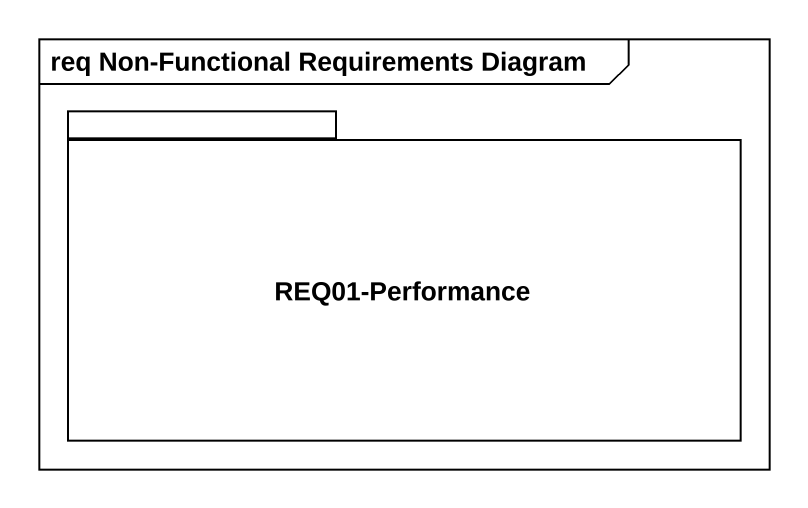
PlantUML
@startuml
mainframe req Non-Functional Requirements Diagram
package "REQ01-Performance" as REQ01_Performance {
}
@enduml
